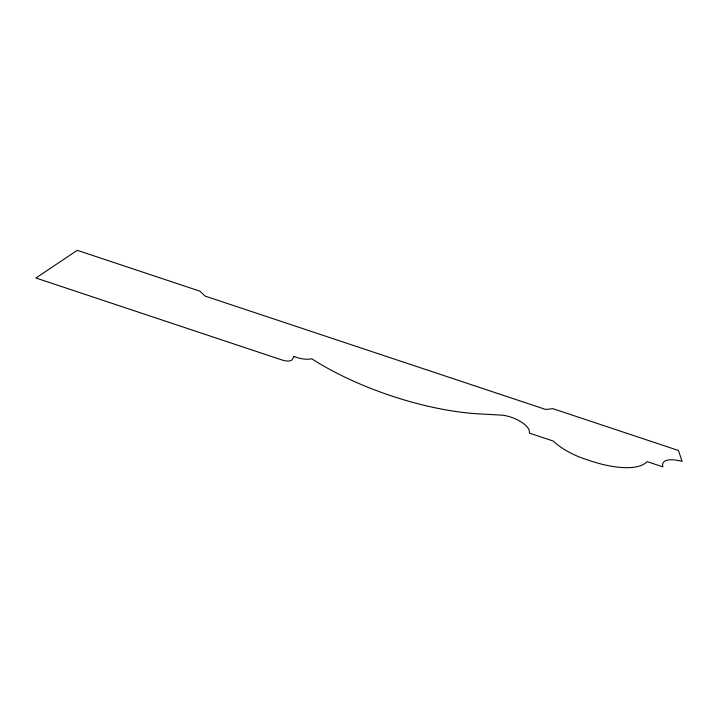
<?xml version="1.0" encoding="UTF-8"?>
<svg xmlns="http://www.w3.org/2000/svg" width="718" height="718" viewBox="0 0 718 718"><rect width="100%" height="100%" fill="white"/><g stroke="black" fill="none" stroke-linecap="round" stroke-linejoin="round"><path stroke-width="1.08" d="M293.949 356.505L292.226 359.628A8.634 3.518 16.1 0 1 282.255 360.068L35.9 278.001L77.248 250.322L199.81 291.131L205.088 296.067L545.671 409.457L552.959 408.695L678.411 450.464L682.1 461.396A30.883 11.057 25.6 0 0 662.885 466.871L647.071 461.602A68.865 25.525 23.3 0 1 586.597 459.583A39.49 15.015 23.5 0 1 553.156 441.014L529.453 433.125L529.399 431.491A19.781 7.835 22 0 0 519.742 421.089A19.781 7.835 22 0 0 501.083 415.103L479.498 413.918A149.981 54.119 18.8 0 1 311.702 358.776A16.99 6.785 16.5 0 1 293.949 356.505"/></g></svg>
